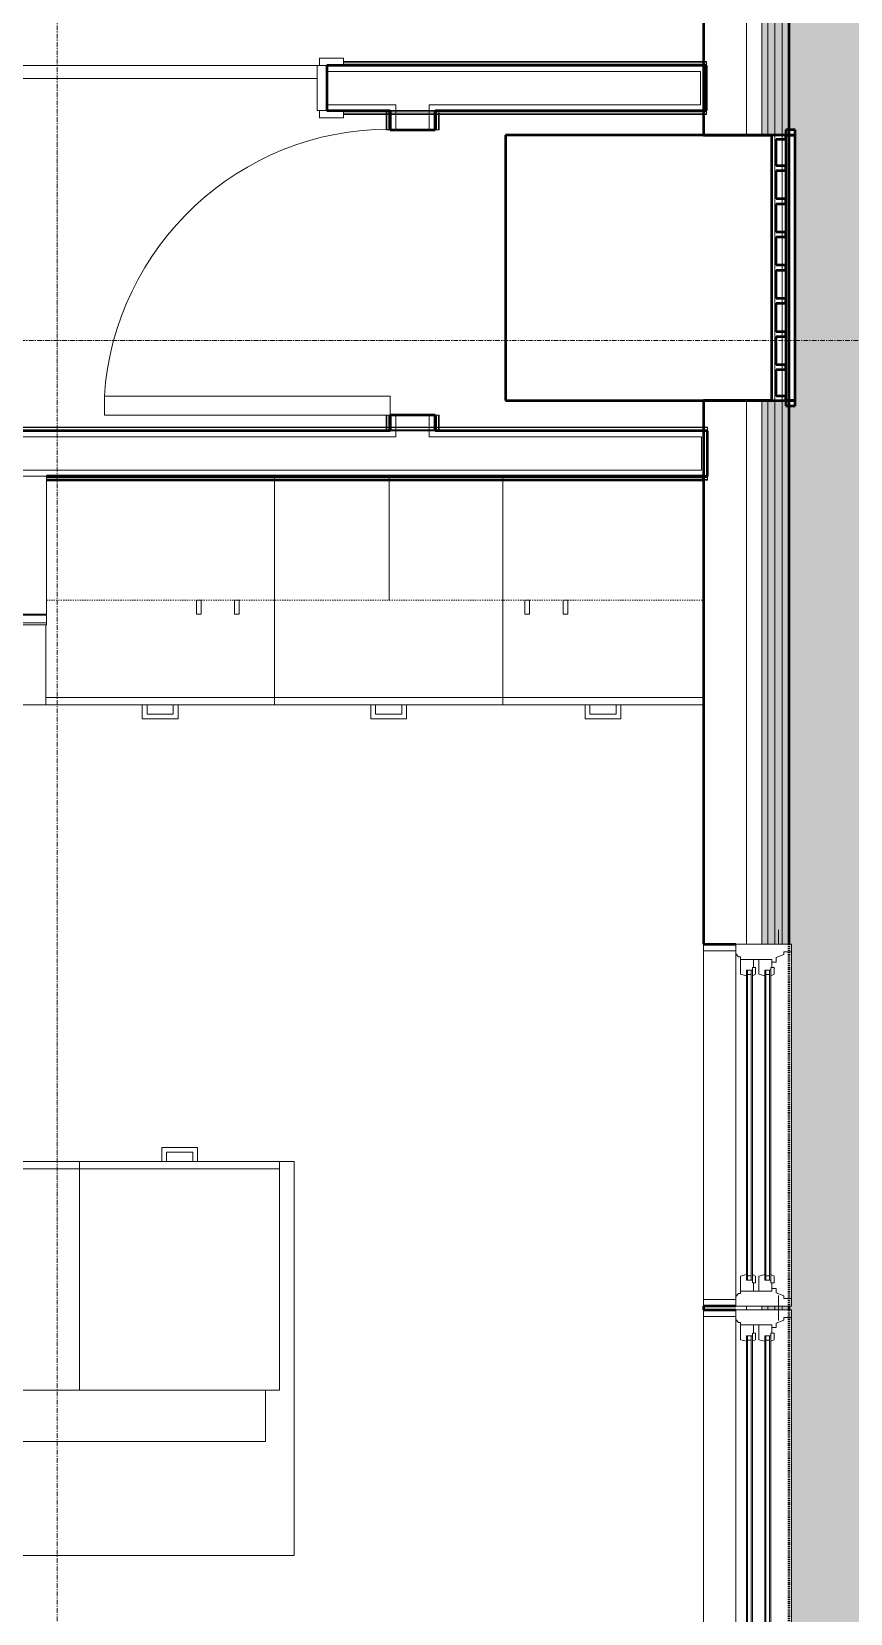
# Model space of a CAD drawing. Header units: inches. Extents: x -4218 to -1830, y 9756 to 12426.
# Drawn here: x -2176 to -2090, y 11401.5 to 11567.6 of the extents above; entities that cross this region are included whole.
import ezdxf

# ---------------------------------------------------------------- set-up
doc = ezdxf.new("R2010")
doc.units = ezdxf.units.IN
doc.header["$MEASUREMENT"] = 0
for name, pattern in [('Dash', [0.25, 0.125, -0.125]), ('Dash 1_16_', [0.125, 0.0625, -0.0625]), ('Grid Line 1_2_', [0.875, 0.5, -0.125, 0.125, -0.125])]:
    doc.linetypes.add(name, pattern=pattern)
for name, color, linetype, lineweight in [('0-1', 7, 'Continuous', 5), ('0-2', 252, 'Continuous', 9), ('A-DOOR-1', 7, 'Continuous', 9), ('A-DOOR-2', 50, 'Continuous', 20), ('A-DOOR-FRAM-1', 50, 'Continuous', 20), ('A-FLOR-PATT-1', 9, 'Continuous', 9), ('A-GENM', 5, 'Continuous', 9), ('A-GENM-7', 5, 'Continuous', 50), ('A-GLAZ-1', 151, 'Continuous', 9), ('A-GLAZ-2', 151, 'Continuous', 20), ('A-WALL', 113, 'Continuous', 13), ('A-WALL-1', 250, 'Continuous', 50), ('A-WALL-2', 10, 'Continuous', 13), ('A-WALL-3', 253, 'Continuous', 9), ('A-WALL-4', 254, 'Continuous', 9), ('A-WALL-5', 252, 'Continuous', 9), ('A-WALL-6', 7, 'Continuous', 9), ('A-WALL-8', 113, 'Continuous', 9), ('A-WALL-9', 113, 'Continuous', 50), ('C-PROP-LINE-1', 91, 'Dash 1_16_', 50), ('Q-CASE-1', 253, 'Continuous', 9), ('Q-CASE-2', 252, 'Continuous', 9), ('Q-CASE-3', 7, 'Continuous', 9), ('Q-CASE-5', 254, 'Continuous', 9), ('Q-CASE-6', 7, 'Dash', 9), ('S-GRID-1', 1, 'Grid Line 1_2_', 9)]:
    doc.layers.add(name, color=color, linetype=linetype, lineweight=lineweight)

# ---------------------------------------------------------------- blocks, each defined once
blk = doc.blocks.new('Basic Wall _ INT - W4BØF - _5_8 GYP - 2X4 WOOD_BATT_ - 5_8 GYP_ - ___-2695084-BACKGROUND - 1ST FLOOR')
at = {"layer": 'A-WALL-3'}
for p, q in [((-2138.76, 11526.05), (-2138.67, 11526.05)), ((-2138.65, 11526.05), (-2138.58, 11526.05)), ((-2138.56, 11526.05), (-2138.52, 11526.05)), ((-2138.37, 11526.05), (-2133.62, 11526.05)), ((-2133.62, 11525.7), (-2138.37, 11525.7)), ((-2133.47, 11526.05), (-2133.42, 11526.05)), ((-2133.4, 11526.05), (-2133.33, 11526.05)), ((-2133.3, 11526.05), (-2133.21, 11526.05)), ((-2105.45, 11526.05), (-2105.03, 11526.05)), ((-2105.03, 11525.7), (-2105.45, 11525.7)), ((-2105.03, 11526.05), (-2105.03, 11526.11)), ((-2105.03, 11525.91), (-2105.03, 11526.05)), ((-2105.03, 11525.84), (-2105.03, 11525.9)), ((-2105.03, 11525.7), (-2105.03, 11525.72))]:
    blk.add_line(p, q, dxfattribs=at)
at = {"layer": 'A-WALL-5'}
for p, q in [((-2138.37, 11525.7), (-2304.23, 11525.7)), ((-2304.09, 11526.05), (-2138.79, 11526.05)), ((-2138.76, 11526.11), (-2138.67, 11526.11)), ((-2138.64, 11526.11), (-2138.58, 11526.11)), ((-2138.37, 11526.11), (-2133.62, 11526.11)), ((-2133.62, 11525.82), (-2138.37, 11525.82)), ((-2105.45, 11525.7), (-2133.62, 11525.7)), ((-2133.4, 11526.11), (-2133.33, 11526.11)), ((-2133.3, 11526.11), (-2133.21, 11526.11)), ((-2133.21, 11526.05), (-2105.45, 11526.05)), ((-2105.45, 11526.11), (-2105.03, 11526.11)), ((-2105.03, 11525.82), (-2105.45, 11525.82)), ((-2105.03, 11526.11), (-2105.03, 11525.9)), ((-2105.03, 11525.9), (-2105.03, 11525.82)), ((-2105.03, 11525.82), (-2105.03, 11525.74)), ((-2105.03, 11525.74), (-2105.03, 11525.7))]:
    blk.add_line(p, q, dxfattribs=at)
at = {"layer": 'A-WALL-6'}
for p, q in [((-2138.37, 11525.82), (-2304.18, 11525.82)), ((-2304.06, 11526.11), (-2138.79, 11526.11)), ((-2105.45, 11525.82), (-2133.62, 11525.82)), ((-2133.21, 11526.11), (-2105.45, 11526.11))]:
    blk.add_line(p, q, dxfattribs=at)
blk = doc.blocks.new('Basic Wall _ INT - W4BØF - _5_8 GYP - 2X4 WOOD_BATT_ - 5_8 GYP_ - ___-2695085-BACKGROUND - 1ST FLOOR')
at = {"layer": 'A-WALL-3'}
for p, q in [((-2174.45, 11520.82), (-2105.45, 11520.82)), ((-2105.03, 11520.95), (-2105.45, 11520.95)), ((-2105.03, 11520.93), (-2105.03, 11520.95)), ((-2105.03, 11520.75), (-2105.03, 11520.81)), ((-2105.03, 11520.6), (-2105.03, 11520.74)), ((-2105.45, 11520.6), (-2105.03, 11520.6)), ((-2105.03, 11520.54), (-2105.03, 11520.6))]:
    blk.add_line(p, q, dxfattribs=at)
at = {"layer": 'A-WALL-4'}
for p, q in [((-2105.45, 11520.95), (-2174.45, 11520.95)), ((-2174.45, 11520.6), (-2105.45, 11520.6))]:
    blk.add_line(p, q, dxfattribs=at)
at = {"layer": 'A-WALL-5'}
for p, q in [((-2105.45, 11520.82), (-2105.03, 11520.82)), ((-2105.03, 11520.95), (-2105.03, 11520.91)), ((-2105.03, 11520.91), (-2105.03, 11520.83)), ((-2105.03, 11520.83), (-2105.03, 11520.82)), ((-2105.03, 11520.82), (-2105.03, 11520.54)), ((-2174.45, 11520.54), (-2105.03, 11520.54))]:
    blk.add_line(p, q, dxfattribs=at)
blk = doc.blocks.new('Basic Wall _ INT - W4BØF - _5_8 GYP - 2X4 WOOD_BATT_ - 5_8 GYP_ - ___-2695090-BACKGROUND - 1ST FLOOR')
at = {"layer": 'A-WALL-3'}
for p, q in [((-2143.27, 11564.1), (-2144.74, 11564.1)), ((-2105.45, 11564.45), (-2105.15, 11564.45)), ((-2105.15, 11564.1), (-2105.45, 11564.1)), ((-2105.15, 11564.45), (-2105.15, 11564.51)), ((-2105.15, 11564.31), (-2105.15, 11564.45)), ((-2105.15, 11564.24), (-2105.15, 11564.3)), ((-2105.15, 11564.1), (-2105.15, 11564.12))]:
    blk.add_line(p, q, dxfattribs=at)
at = {"layer": 'A-WALL-5'}
for p, q in [((-2143.27, 11564.45), (-2105.45, 11564.45)), ((-2105.45, 11564.1), (-2143.27, 11564.1)), ((-2105.45, 11564.51), (-2105.15, 11564.51)), ((-2105.15, 11564.22), (-2105.45, 11564.22)), ((-2105.15, 11564.51), (-2105.15, 11564.22)), ((-2105.15, 11564.22), (-2105.15, 11564.2)), ((-2105.15, 11564.22), (-2105.15, 11564.22)), ((-2105.15, 11564.2), (-2105.15, 11564.14)), ((-2105.15, 11564.14), (-2105.15, 11564.1))]:
    blk.add_line(p, q, dxfattribs=at)
at = {"layer": 'A-WALL-6'}
for p, q in [((-2143.27, 11564.51), (-2105.45, 11564.51)), ((-2105.45, 11564.22), (-2143.27, 11564.22))]:
    blk.add_line(p, q, dxfattribs=at)
blk = doc.blocks.new('Basic Wall _ INT - W4BØF - _5_8 GYP - 2X4 WOOD_BATT_ - 5_8 GYP_ - ___-2695091-BACKGROUND - 1ST FLOOR')
at = {"layer": 'A-WALL-3'}
for p, q in [((-2143.27, 11559.35), (-2145.02, 11559.35)), ((-2138.79, 11559), (-2138.69, 11559)), ((-2138.67, 11559), (-2138.59, 11559)), ((-2138.58, 11559), (-2138.53, 11559)), ((-2133.62, 11559.35), (-2138.37, 11559.35)), ((-2138.37, 11559), (-2133.62, 11559)), ((-2133.48, 11559), (-2133.43, 11559)), ((-2133.42, 11559), (-2133.35, 11559)), ((-2133.33, 11559), (-2133.23, 11559)), ((-2105.15, 11559.35), (-2105.45, 11559.35)), ((-2105.45, 11559), (-2105.15, 11559)), ((-2105.15, 11559.33), (-2105.15, 11559.35)), ((-2105.15, 11559.15), (-2105.15, 11559.21)), ((-2105.15, 11559), (-2105.15, 11559.14)), ((-2105.15, 11558.94), (-2105.15, 11559))]:
    blk.add_line(p, q, dxfattribs=at)
at = {"layer": 'A-WALL-5'}
for p, q in [((-2138.37, 11559.35), (-2143.27, 11559.35)), ((-2143.27, 11559), (-2138.79, 11559)), ((-2138.79, 11558.94), (-2138.69, 11558.94)), ((-2138.67, 11558.94), (-2138.6, 11558.94)), ((-2138.58, 11558.94), (-2138.53, 11558.94)), ((-2138.37, 11559.22), (-2137.79, 11559.22)), ((-2138.37, 11558.94), (-2133.62, 11558.94)), ((-2137.75, 11559.22), (-2134.25, 11559.22)), ((-2134.21, 11559.22), (-2133.62, 11559.22)), ((-2105.45, 11559.35), (-2133.62, 11559.35)), ((-2133.48, 11558.94), (-2133.43, 11558.94)), ((-2133.42, 11558.94), (-2133.35, 11558.94)), ((-2133.33, 11558.94), (-2133.23, 11558.94)), ((-2133.21, 11559), (-2105.45, 11559)), ((-2105.45, 11559.22), (-2105.15, 11559.22)), ((-2105.45, 11558.94), (-2105.15, 11558.94)), ((-2105.15, 11559.35), (-2105.15, 11559.31)), ((-2105.15, 11559.31), (-2105.15, 11559.27)), ((-2105.15, 11559.27), (-2105.15, 11559.22)), ((-2105.15, 11559.22), (-2105.15, 11558.94))]:
    blk.add_line(p, q, dxfattribs=at)
at = {"layer": 'A-WALL-6'}
for p, q in [((-2143.27, 11559.22), (-2138.37, 11559.22)), ((-2143.27, 11558.94), (-2138.79, 11558.94)), ((-2133.62, 11559.22), (-2105.45, 11559.22)), ((-2133.21, 11558.94), (-2105.45, 11558.94))]:
    blk.add_line(p, q, dxfattribs=at)
blk = doc.blocks.new('Basic Wall _ INT - W4BØF - _5_8 GYP - 2X4 WOOD_BATT_ - 5_8 GYP_ - ___-2695092-BACKGROUND - 1ST FLOOR')
at = {"layer": 'A-WALL-3'}
for p, q in [((-2138.79, 11559.35), (-2138.5, 11559.35)), ((-2138.72, 11559.15), (-2138.72, 11559.2)), ((-2138.72, 11559.06), (-2138.72, 11559.13)), ((-2138.72, 11558.94), (-2138.72, 11559.04)), ((-2138.5, 11559.35), (-2138.44, 11559.35)), ((-2138.5, 11525.7), (-2138.79, 11525.7)), ((-2138.72, 11526.01), (-2138.72, 11526.11)), ((-2138.72, 11525.92), (-2138.72, 11525.99)), ((-2138.72, 11525.85), (-2138.72, 11525.9)), ((-2138.44, 11525.7), (-2138.5, 11525.7))]:
    blk.add_line(p, q, dxfattribs=at)
at = {"layer": 'A-WALL-4'}
for p, q in [((-2138.72, 11559.35), (-2138.79, 11559.35)), ((-2138.58, 11559.35), (-2138.72, 11559.35)), ((-2138.51, 11559.35), (-2138.58, 11559.35)), ((-2138.37, 11559.35), (-2138.4, 11559.35)), ((-2138.79, 11525.7), (-2138.72, 11525.7)), ((-2138.72, 11525.7), (-2138.58, 11525.7)), ((-2138.58, 11525.7), (-2138.51, 11525.7)), ((-2138.4, 11525.7), (-2138.37, 11525.7))]:
    blk.add_line(p, q, dxfattribs=at)
at = {"layer": 'A-WALL-5'}
for p, q in [((-2138.79, 11559.15), (-2138.79, 11559.2)), ((-2138.79, 11559.06), (-2138.79, 11559.13)), ((-2138.79, 11558.94), (-2138.79, 11559.04)), ((-2138.72, 11557.35), (-2138.72, 11558.94)), ((-2138.44, 11559.35), (-2138.42, 11559.35)), ((-2138.42, 11559.35), (-2138.37, 11559.35)), ((-2138.37, 11559.35), (-2138.37, 11557.35)), ((-2138.79, 11557.35), (-2138.72, 11557.35)), ((-2138.72, 11557.35), (-2138.58, 11557.35)), ((-2138.58, 11557.35), (-2138.51, 11557.35)), ((-2138.4, 11557.35), (-2138.37, 11557.35)), ((-2138.72, 11527.35), (-2138.79, 11527.35)), ((-2138.58, 11527.35), (-2138.72, 11527.35)), ((-2138.72, 11526.11), (-2138.72, 11527.35)), ((-2138.51, 11527.35), (-2138.58, 11527.35)), ((-2138.37, 11527.35), (-2138.4, 11527.35)), ((-2138.37, 11527.35), (-2138.37, 11525.7)), ((-2138.79, 11526.01), (-2138.79, 11526.11)), ((-2138.79, 11525.92), (-2138.79, 11525.99)), ((-2138.79, 11525.85), (-2138.79, 11525.9)), ((-2138.42, 11525.7), (-2138.44, 11525.7)), ((-2138.37, 11525.7), (-2138.42, 11525.7))]:
    blk.add_line(p, q, dxfattribs=at)
at = {"layer": 'A-WALL-6'}
for p, q in [((-2138.79, 11557.35), (-2138.79, 11558.94)), ((-2138.5, 11559.35), (-2138.5, 11557.35)), ((-2138.5, 11557.35), (-2138.79, 11557.35)), ((-2138.42, 11557.35), (-2138.5, 11557.35)), ((-2138.37, 11557.35), (-2138.42, 11557.35)), ((-2138.79, 11527.35), (-2138.5, 11527.35)), ((-2138.79, 11526.11), (-2138.79, 11527.35)), ((-2138.5, 11527.35), (-2138.5, 11525.7)), ((-2138.5, 11527.35), (-2138.42, 11527.35)), ((-2138.42, 11527.35), (-2138.37, 11527.35))]:
    blk.add_line(p, q, dxfattribs=at)
blk = doc.blocks.new('Basic Wall _ INT - W4BØF - _5_8 GYP - 2X4 WOOD_BATT_ - 5_8 GYP_ - ___-2695093-BACKGROUND - 1ST FLOOR')
at = {"layer": 'A-WALL-3'}
for p, q in [((-2133.56, 11559.35), (-2133.5, 11559.35)), ((-2133.5, 11559.35), (-2133.21, 11559.35)), ((-2133.27, 11559.06), (-2133.27, 11559.12)), ((-2133.27, 11558.94), (-2133.27, 11559.02)), ((-2133.5, 11525.7), (-2133.56, 11525.7)), ((-2133.21, 11525.7), (-2133.5, 11525.7)), ((-2133.27, 11526.01), (-2133.27, 11526.11)), ((-2133.27, 11525.91), (-2133.27, 11525.99)), ((-2133.27, 11525.85), (-2133.27, 11525.9))]:
    blk.add_line(p, q, dxfattribs=at)
at = {"layer": 'A-WALL-4'}
for p, q in [((-2133.6, 11559.35), (-2133.62, 11559.35)), ((-2133.42, 11559.35), (-2133.48, 11559.35)), ((-2133.27, 11559.35), (-2133.42, 11559.35)), ((-2133.21, 11559.35), (-2133.27, 11559.35)), ((-2133.62, 11525.7), (-2133.6, 11525.7)), ((-2133.48, 11525.7), (-2133.42, 11525.7)), ((-2133.42, 11525.7), (-2133.27, 11525.7)), ((-2133.27, 11525.7), (-2133.21, 11525.7))]:
    blk.add_line(p, q, dxfattribs=at)
at = {"layer": 'A-WALL-5'}
for p, q in [((-2133.62, 11559.35), (-2133.58, 11559.35)), ((-2133.62, 11559.35), (-2133.62, 11557.35)), ((-2133.58, 11559.35), (-2133.56, 11559.35)), ((-2133.27, 11557.35), (-2133.27, 11558.94)), ((-2133.21, 11559.06), (-2133.21, 11559.12)), ((-2133.21, 11558.94), (-2133.21, 11559.02)), ((-2133.62, 11557.35), (-2133.6, 11557.35)), ((-2133.48, 11557.35), (-2133.42, 11557.35)), ((-2133.42, 11557.35), (-2133.27, 11557.35)), ((-2133.27, 11557.35), (-2133.21, 11557.35)), ((-2133.6, 11527.35), (-2133.62, 11527.35)), ((-2133.62, 11527.35), (-2133.62, 11525.7)), ((-2133.42, 11527.35), (-2133.48, 11527.35)), ((-2133.27, 11527.35), (-2133.42, 11527.35)), ((-2133.21, 11527.35), (-2133.27, 11527.35)), ((-2133.27, 11526.11), (-2133.27, 11527.35)), ((-2133.58, 11525.7), (-2133.62, 11525.7)), ((-2133.56, 11525.7), (-2133.58, 11525.7)), ((-2133.21, 11526.01), (-2133.21, 11526.11)), ((-2133.21, 11525.91), (-2133.21, 11525.99)), ((-2133.21, 11525.85), (-2133.21, 11525.9))]:
    blk.add_line(p, q, dxfattribs=at)
at = {"layer": 'A-WALL-6'}
for p, q in [((-2133.5, 11557.35), (-2133.5, 11559.35)), ((-2133.21, 11557.35), (-2133.21, 11558.94)), ((-2133.58, 11557.35), (-2133.62, 11557.35)), ((-2133.5, 11557.35), (-2133.58, 11557.35)), ((-2133.21, 11557.35), (-2133.5, 11557.35)), ((-2133.62, 11527.35), (-2133.58, 11527.35)), ((-2133.58, 11527.35), (-2133.5, 11527.35)), ((-2133.5, 11525.7), (-2133.5, 11527.35)), ((-2133.5, 11527.35), (-2133.21, 11527.35)), ((-2133.21, 11526.11), (-2133.21, 11527.35))]:
    blk.add_line(p, q, dxfattribs=at)
blk = doc.blocks.new('SWING - SINGLE - FLUSH - 30_ x 70_ - MAGIC PAK DOOR - ACOUSTICAL SEAL - IN CLOSET-3199408-BACKGROUND - 1ST FLOOR')
at = {"layer": 'A-DOOR-1'}
blk.add_arc((15, -2.375), 30.067, 180, 266.18593, dxfattribs=at)
at = {"layer": 'A-DOOR-2'}
for p, q in [((13, -2.375), (13, -32.375)), ((15, -2.375), (13, -2.375)), ((15, -2.375), (15, -32.375)), ((15, -32.375), (13, -32.375))]:
    blk.add_line(p, q, dxfattribs=at)
blk = doc.blocks.new('SLIDING - FLUSH - 6-0 x 6-8-3203588-BACKGROUND - 1ST FLOOR')
at = {"layer": 'A-DOOR-1'}
for p, q in [((-38.75, 3.25), (-36.25, 3.25)), ((-38.75, 2.5), (-38.75, 3.25)), ((-36.25, 2.5), (-38.75, 2.5)), ((-36.25, 3.25), (-36.25, 2.5)), ((36.25, 3.25), (38.75, 3.25)), ((36.25, 2.5), (36.25, 3.25)), ((38.75, 2.5), (36.25, 2.5)), ((38.75, 3.25), (38.75, 2.5)), ((-38.75, -2.25), (-36.25, -2.25)), ((-38.75, -3), (-38.75, -2.25)), ((-36.25, -3), (-38.75, -3)), ((-36.25, -2.25), (-36.25, -3)), ((36.25, -2.25), (38.75, -2.25)), ((36.25, -3), (36.25, -2.25)), ((38.75, -3), (36.25, -3)), ((38.75, -2.25), (38.75, -3))]:
    blk.add_line(p, q, dxfattribs=at)
at = {"layer": 'A-DOOR-2'}
for p, q in [((-1, -0.875), (-1, 0.5)), ((-1, 0.5), (36, 0.5)), ((36, 0.5), (36, -0.875)), ((-36, -2.25), (-36, -0.875)), ((-36, -0.875), (1, -0.875)), ((36, -0.875), (-1, -0.875)), ((1, -0.875), (1, -2.25)), ((1, -2.25), (-36, -2.25))]:
    blk.add_line(p, q, dxfattribs=at)
at = {"layer": 'A-DOOR-FRAM-1'}
for p, q in [((-37, -2.25), (-37, 2.5)), ((-37, 2.5), (-36, 2.5)), ((-36, 2.5), (-36, -2.25)), ((36, 2.5), (37, 2.5)), ((36, -2.25), (36, 2.5)), ((37, 2.5), (37, -2.25)), ((-36, -2.25), (-37, -2.25)), ((37, -2.25), (36, -2.25))]:
    blk.add_line(p, q, dxfattribs=at)
blk = doc.blocks.new('Base Cabinet 3 Drawer 230 - Base Cabinet 3 Drawer 230 24_-2554933-BACKGROUND - 1ST FLOOR')
at = {"layer": 'Q-CASE-1'}
for p, q in [((12.74, 0), (12.74, -0.38)), ((-1.14, -24), (-0.64, -24)), ((2.61, -24), (2.11, -24))]:
    blk.add_line(p, q, dxfattribs=at)
at = {"layer": 'Q-CASE-2'}
for p, q in [((12.74, -0.38), (12.74, -23.25)), ((-11.26, -14.61), (-11.26, -14.49)), ((-11.26, -23.25), (-11.26, -15.6)), ((-11.26, -23.25), (-11.26, -24)), ((12.74, -23.25), (-11.26, -23.25)), ((12.74, -24), (12.74, -23.25)), ((-11.26, -24), (12.74, -24)), ((-1.14, -24), (-0.64, -24)), ((2.61, -24), (2.11, -24))]:
    blk.add_line(p, q, dxfattribs=at)
at = {"layer": 'Q-CASE-3'}
for p, q in [((-1.14, -24), (-1.14, -25.5)), ((-0.64, -25), (-0.64, -24)), ((2.11, -24), (2.11, -25)), ((2.61, -25.5), (2.61, -24)), ((-1.14, -25.5), (2.61, -25.5)), ((2.11, -25), (-0.64, -25))]:
    blk.add_line(p, q, dxfattribs=at)
at = {"layer": 'Q-CASE-5'}
for p, q in [((-11.2, 0), (12.74, 0)), ((-1.14, -24), (-0.64, -24)), ((2.61, -24), (2.11, -24))]:
    blk.add_line(p, q, dxfattribs=at)
blk = doc.blocks.new('Base Cabinet 3 Drawer 230 - Base Cabinet 3 Drawer 230 21_-2578998-BACKGROUND - 1ST FLOOR')
at = {"layer": 'Q-CASE-1'}
for p, q in [((-0.64, 24), (-1.14, 24)), ((2.11, 24), (2.61, 24)), ((-9.76, 0.38), (-9.76, 0.01)), ((11.24, 0), (11.24, 0.38))]:
    blk.add_line(p, q, dxfattribs=at)
at = {"layer": 'Q-CASE-2'}
for p, q in [((-9.76, 24), (11.24, 24)), ((-9.76, 23.25), (-9.76, 24)), ((-0.64, 24), (-1.14, 24)), ((2.11, 24), (2.61, 24)), ((11.24, 24), (11.24, 23.25)), ((11.24, 23.25), (-9.76, 23.25)), ((-9.76, 23.25), (-9.76, 0.38)), ((11.24, 0.38), (11.24, 23.25))]:
    blk.add_line(p, q, dxfattribs=at)
at = {"layer": 'Q-CASE-3'}
for p, q in [((2.61, 25.5), (-1.14, 25.5)), ((-1.14, 25.5), (-1.14, 24)), ((-0.64, 24), (-0.64, 25)), ((-0.64, 25), (2.11, 25)), ((2.11, 25), (2.11, 24)), ((2.61, 24), (2.61, 25.5))]:
    blk.add_line(p, q, dxfattribs=at)
at = {"layer": 'Q-CASE-5'}
for p, q in [((-0.64, 24), (-1.14, 24)), ((2.11, 24), (2.61, 24)), ((-9.76, 0), (11.24, 0))]:
    blk.add_line(p, q, dxfattribs=at)
blk = doc.blocks.new('Base Cabinet 3 Drawer 230 - Base Cabinet 3 Drawer 230 24_-2578604-BACKGROUND - 1ST FLOOR')
at = {"layer": 'Q-CASE-1'}
for p, q in [((-0.64, 24), (-1.14, 24)), ((2.11, 24), (2.61, 24)), ((-11.26, 0.38), (-11.26, 0)), ((12.74, 0), (12.74, 0.38))]:
    blk.add_line(p, q, dxfattribs=at)
at = {"layer": 'Q-CASE-2'}
for p, q in [((-11.26, 24), (12.74, 24)), ((-11.26, 23.25), (-11.26, 24)), ((-0.64, 24), (-1.14, 24)), ((2.11, 24), (2.61, 24)), ((12.74, 24), (12.74, 23.25)), ((12.74, 23.25), (-11.26, 23.25)), ((-11.26, 23.25), (-11.26, 0.38)), ((12.74, 0.38), (12.74, 23.25))]:
    blk.add_line(p, q, dxfattribs=at)
at = {"layer": 'Q-CASE-3'}
for p, q in [((2.61, 25.5), (-1.14, 25.5)), ((-1.14, 25.5), (-1.14, 24)), ((-0.64, 24), (-0.64, 25)), ((-0.64, 25), (2.11, 25)), ((2.11, 25), (2.11, 24)), ((2.61, 24), (2.61, 25.5))]:
    blk.add_line(p, q, dxfattribs=at)
at = {"layer": 'Q-CASE-5'}
for p, q in [((-0.64, 24), (-1.14, 24)), ((2.11, 24), (2.61, 24)), ((-11.26, 0), (12.74, 0))]:
    blk.add_line(p, q, dxfattribs=at)
blk = doc.blocks.new('300 Series Wall Hung Cabinet_302 - 33_ X 36_-2578343-BACKGROUND - 1ST FLOOR')
at = {"layer": 'Q-CASE-3'}
for p, q in [((-2.25, -15.38), (-1.76, -15.38)), ((-2.25, -15.38), (-2.25, -16.87)), ((-1.76, -16.87), (-1.76, -15.38)), ((1.75, -15.38), (2.24, -15.38)), ((1.75, -15.38), (1.75, -16.87)), ((2.24, -16.87), (2.24, -15.38)), ((-2.25, -16.87), (-1.76, -16.87)), ((1.75, -16.87), (2.24, -16.87))]:
    blk.add_line(p, q, dxfattribs=at)
at = {"layer": 'Q-CASE-6'}
for p, q in [((16.5, -2.38), (-16.5, -2.38)), ((-16.5, -2.38), (-16.5, -15.38)), ((16.5, -15.38), (16.5, -2.38)), ((-16.5, -15.38), (16.5, -15.38))]:
    blk.add_line(p, q, dxfattribs=at)
blk = doc.blocks.new('300 Series Wall Hung Cabinet_302 - 36_ x 36_-2578291-BACKGROUND - 1ST FLOOR')
at = {"layer": 'Q-CASE-3'}
for p, q in [((-2.25, -15.38), (-1.76, -15.38)), ((-2.25, -15.38), (-2.25, -16.87)), ((-1.76, -16.87), (-1.76, -15.38)), ((1.75, -15.38), (2.24, -15.38)), ((1.75, -15.38), (1.75, -16.87)), ((2.24, -16.87), (2.24, -15.38)), ((-2.25, -16.87), (-1.76, -16.87)), ((1.75, -16.87), (2.24, -16.87))]:
    blk.add_line(p, q, dxfattribs=at)
at = {"layer": 'Q-CASE-6'}
for p, q in [((18, -2.38), (-18, -2.38)), ((-18, -2.38), (-18, -15.38)), ((18, -15.38), (18, -2.38)), ((-18, -15.38), (18, -15.38))]:
    blk.add_line(p, q, dxfattribs=at)
blk = doc.blocks.new('30quot_MicrowaveVent_11166 - 70cm miele oven-2804781-BACKGROUND - 1ST FLOOR')
at = {"layer": 'Q-CASE-3'}
for p, q in [((15.68, 15.6), (-14.2, 15.6)), ((-14.2, 15.39), (-14.2, 15.6)), ((-14.2, 14.61), (-14.2, 15.39)), ((15.68, 15.39), (-14.2, 15.39)), ((8.88, 16.6), (7.69, 16.6)), ((7.69, 15.63), (7.69, 16.55)), ((8.88, 16.55), (8.88, 15.63)), ((15.68, 15.6), (15.68, 15.39)), ((15.68, 15.39), (15.68, 14.61)), ((15.68, 14.61), (-14.2, 14.61)), ((-14.2, 0), (-14.2, 14.49)), ((-14.2, 14.49), (15.68, 14.49)), ((15.68, 14.49), (15.68, 0)), ((-14.2, 0), (15.68, 0))]:
    blk.add_line(p, q, dxfattribs=at)
blk = doc.blocks.new('Base Cabinet 3 Drawer 230 - Base Cabinet 3 Drawer 230 21_-2554957-BACKGROUND - 1ST FLOOR')
at = {"layer": 'Q-CASE-1'}
for p, q in [((-1.14, -24), (-0.64, -24)), ((2.61, -24), (2.11, -24))]:
    blk.add_line(p, q, dxfattribs=at)
at = {"layer": 'Q-CASE-2'}
for p, q in [((-9.76, -23.25), (-9.76, 0)), ((-9.76, 0), (11.24, 0)), ((11.24, 0), (11.24, -23.25)), ((-9.76, -23.25), (-9.76, -24)), ((11.24, -23.25), (-9.76, -23.25)), ((11.24, -24), (11.24, -23.25)), ((-9.76, -24), (11.24, -24)), ((-1.14, -24), (-0.64, -24)), ((2.61, -24), (2.11, -24))]:
    blk.add_line(p, q, dxfattribs=at)
at = {"layer": 'Q-CASE-3'}
for p, q in [((-1.14, -24), (-1.14, -25.5)), ((-0.64, -25), (-0.64, -24)), ((2.11, -24), (2.11, -25)), ((2.61, -25.5), (2.61, -24)), ((-1.14, -25.5), (2.61, -25.5)), ((2.11, -25), (-0.64, -25))]:
    blk.add_line(p, q, dxfattribs=at)
at = {"layer": 'Q-CASE-5'}
for p, q in [((-1.14, -24), (-0.64, -24)), ((2.61, -24), (2.11, -24))]:
    blk.add_line(p, q, dxfattribs=at)
blk = doc.blocks.new('CTR - 1st Phase - Unit Layouts_rvt-1-BACKGROUND - 1ST FLOOR')
at = {"layer": 'A-WALL-1'}
for p, q in [((-2105.15, 11564.1), (-2145.02, 11564.1)), ((-2145.02, 11564.1), (-2145.02, 11559.35)), ((-2105.15, 11563.47), (-2105.15, 11564.1)), ((-2105.15, 11559.97), (-2105.15, 11563.47)), ((-2145.02, 11559.35), (-2138.37, 11559.35)), ((-2138.37, 11559.35), (-2138.37, 11557.35)), ((-2133.62, 11559.35), (-2105.15, 11559.35)), ((-2133.62, 11557.35), (-2133.62, 11559.35)), ((-2105.15, 11559.35), (-2105.15, 11559.97)), ((-2138.37, 11557.35), (-2133.62, 11557.35)), ((-2138.37, 11527.35), (-2138.37, 11525.7)), ((-2133.62, 11527.35), (-2138.37, 11527.35)), ((-2133.62, 11525.7), (-2133.62, 11527.35)), ((-2138.37, 11525.7), (-2304.23, 11525.7)), ((-2105.03, 11525.7), (-2133.62, 11525.7)), ((-2105.03, 11525.07), (-2105.03, 11525.7)), ((-2105.03, 11521.57), (-2105.03, 11525.07)), ((-2174.45, 11520.95), (-2105.03, 11520.95)), ((-2105.45, 11520.95), (-2174.45, 11520.95)), ((-2105.45, 11520.57), (-2105.45, 11520.95)), ((-2105.03, 11520.95), (-2105.03, 11521.57)), ((-2174.45, 11520.57), (-2105.45, 11520.57))]:
    blk.add_line(p, q, dxfattribs=at)
at = {"layer": 'A-WALL-2'}
for p, q in [((-2145.02, 11563.47), (-2105.78, 11563.47)), ((-2105.78, 11559.97), (-2105.78, 11563.47)), ((-2145.02, 11559.97), (-2137.75, 11559.97)), ((-2137.75, 11559.35), (-2137.75, 11559.97)), ((-2137.75, 11557.35), (-2137.75, 11559.35)), ((-2134.25, 11559.97), (-2105.78, 11559.97)), ((-2134.25, 11559.35), (-2134.25, 11559.97)), ((-2134.25, 11557.35), (-2134.25, 11559.35)), ((-2137.75, 11525.7), (-2137.75, 11527.35)), ((-2134.25, 11525.7), (-2134.25, 11527.35)), ((-2137.75, 11525.07), (-2137.75, 11525.7)), ((-2134.25, 11525.07), (-2134.25, 11525.7)), ((-2304.49, 11525.07), (-2137.75, 11525.07)), ((-2134.25, 11525.07), (-2105.65, 11525.07)), ((-2105.65, 11521.57), (-2105.65, 11525.07)), ((-2277.14, 11521.57), (-2105.65, 11521.57))]:
    blk.add_line(p, q, dxfattribs=at)
at = {"layer": 'A-WALL-3'}
for p, q in [((-2145.02, 11559.35), (-2145.02, 11564.1)), ((-2105.45, 11564.1), (-2143.27, 11564.1)), ((-2105.15, 11564.1), (-2105.15, 11559.35)), ((-2143.27, 11559.35), (-2138.79, 11559.35)), ((-2138.37, 11558.94), (-2138.37, 11557.35)), ((-2133.62, 11557.35), (-2133.62, 11558.94)), ((-2133.21, 11559.35), (-2105.45, 11559.35)), ((-2138.37, 11527.35), (-2138.37, 11526.11)), ((-2133.62, 11526.11), (-2133.62, 11527.35)), ((-2138.79, 11525.7), (-2304.23, 11525.7)), ((-2105.45, 11525.7), (-2133.21, 11525.7)), ((-2105.03, 11525.7), (-2105.03, 11520.95)), ((-2105.45, 11520.95), (-2174.45, 11520.95)), ((-2105.45, 11520.95), (-2174.45, 11520.95)), ((-2105.45, 11520.95), (-2105.45, 11520.57)), ((-2105.45, 11520.57), (-2105.45, 11520.95)), ((-2105.45, 11520.57), (-2105.45, 11496.95)), ((-2151.45, 11424.95), (-2191.97, 11424.95)), ((-2151.45, 11424.95), (-2151.45, 11419.57)), ((-2262.05, 11419.57), (-2151.45, 11419.57))]:
    blk.add_line(p, q, dxfattribs=at)
at = {"layer": 'A-WALL-4'}
for p, q in [((-2143.27, 11564.1), (-2144.74, 11564.1)), ((-2105.15, 11564.1), (-2105.45, 11564.1)), ((-2145.02, 11559.35), (-2143.27, 11559.35)), ((-2138.79, 11559.35), (-2138.52, 11559.35)), ((-2138.37, 11559.2), (-2138.37, 11559.15)), ((-2138.37, 11559.13), (-2138.37, 11559.06)), ((-2138.37, 11559.04), (-2138.37, 11558.94)), ((-2133.62, 11559.06), (-2133.62, 11559.12)), ((-2133.62, 11558.94), (-2133.62, 11559.02)), ((-2133.48, 11559.35), (-2133.21, 11559.35)), ((-2105.45, 11559.35), (-2105.15, 11559.35)), ((-2138.52, 11525.7), (-2138.79, 11525.7)), ((-2138.37, 11526.11), (-2138.37, 11526.01)), ((-2138.37, 11525.99), (-2138.37, 11525.92)), ((-2138.37, 11525.9), (-2138.37, 11525.85)), ((-2133.62, 11526.01), (-2133.62, 11526.11)), ((-2133.62, 11525.91), (-2133.62, 11525.99)), ((-2133.62, 11525.85), (-2133.62, 11525.9)), ((-2133.21, 11525.7), (-2133.48, 11525.7)), ((-2105.03, 11525.7), (-2105.45, 11525.7)), ((-2174.45, 11520.95), (-2105.45, 11520.95)), ((-2174.45, 11520.95), (-2105.45, 11520.95)), ((-2105.45, 11520.95), (-2105.03, 11520.95)), ((-2105.45, 11520.95), (-2105.45, 11520.57))]:
    blk.add_line(p, q, dxfattribs=at)
at = {"layer": 'A-WALL-5'}
for p, q in [((-2133.62, 11557.35), (-2138.37, 11557.35)), ((-2138.37, 11527.35), (-2133.62, 11527.35)), ((-2174.45, 11520.57), (-2105.45, 11520.57)), ((-2105.45, 11496.95), (-2105.45, 11520.57)), ((-2105.45, 11496.95), (-2240.51, 11496.95)), ((-2192.63, 11448.95), (-2148.45, 11448.95)), ((-2148.45, 11448.95), (-2148.45, 11407.57)), ((-2302.45, 11424.95), (-2151.45, 11424.95)), ((-2151.45, 11419.57), (-2151.45, 11424.95)), ((-2151.45, 11419.57), (-2262.05, 11419.57)), ((-2148.45, 11407.57), (-2305.47, 11407.57))]:
    blk.add_line(p, q, dxfattribs=at)
at = {"layer": 'A-WALL-6'}
for p, q in [((-2240.51, 11496.95), (-2105.45, 11496.95)), ((-2148.45, 11448.95), (-2192.63, 11448.95)), ((-2148.45, 11407.57), (-2148.45, 11448.95)), ((-2305.47, 11407.57), (-2148.45, 11407.57))]:
    blk.add_line(p, q, dxfattribs=at)
at = {"layer": '0-2'}
for name, p in [('Basic Wall _ INT - W4BØF - _5_8 GYP - 2X4 WOOD_BATT_ - 5_8 GYP_ - ___-2695090-BACKGROUND - 1ST FLOOR', (0, 0)), ('Basic Wall _ INT - W4BØF - _5_8 GYP - 2X4 WOOD_BATT_ - 5_8 GYP_ - ___-2695091-BACKGROUND - 1ST FLOOR', (0, 0)), ('Basic Wall _ INT - W4BØF - _5_8 GYP - 2X4 WOOD_BATT_ - 5_8 GYP_ - ___-2695092-BACKGROUND - 1ST FLOOR', (0, 0)), ('Basic Wall _ INT - W4BØF - _5_8 GYP - 2X4 WOOD_BATT_ - 5_8 GYP_ - ___-2695093-BACKGROUND - 1ST FLOOR', (0, 0)), ('Basic Wall _ INT - W4BØF - _5_8 GYP - 2X4 WOOD_BATT_ - 5_8 GYP_ - ___-2695084-BACKGROUND - 1ST FLOOR', (0, 0)), ('Basic Wall _ INT - W4BØF - _5_8 GYP - 2X4 WOOD_BATT_ - 5_8 GYP_ - ___-2695085-BACKGROUND - 1ST FLOOR', (0, 0)), ('Base Cabinet 3 Drawer 230 - Base Cabinet 3 Drawer 230 24_-2554933-BACKGROUND - 1ST FLOOR', (-2163.25, 11520.95)), ('300 Series Wall Hung Cabinet_302 - 36_ x 36_-2578291-BACKGROUND - 1ST FLOOR', (-2156.45, 11523.32)), ('300 Series Wall Hung Cabinet_302 - 33_ X 36_-2578343-BACKGROUND - 1ST FLOOR', (-2121.95, 11523.32))]:
    blk.add_blockref(name, p, dxfattribs=at)
for name, p, rotation in [('SLIDING - FLUSH - 6-0 x 6-8-3203588-BACKGROUND - 1ST FLOOR', (-2182.02, 11561.85), 180), ('SWING - SINGLE - FLUSH - 30_ x 70_ - MAGIC PAK DOOR - ACOUSTICAL SEAL - IN CLOSET-3199408-BACKGROUND - 1ST FLOOR', (-2136, 11542.35), 269.9999999999856), ('30quot_MicrowaveVent_11166 - 70cm miele oven-2804781-BACKGROUND - 1ST FLOOR', (-2188.65, 11520.95), 180), ('Base Cabinet 3 Drawer 230 - Base Cabinet 3 Drawer 230 24_-2578604-BACKGROUND - 1ST FLOOR', (-2137.78, 11520.95), 180), ('Base Cabinet 3 Drawer 230 - Base Cabinet 3 Drawer 230 21_-2578998-BACKGROUND - 1ST FLOOR', (-2115.28, 11520.95), 180), ('Base Cabinet 3 Drawer 230 - Base Cabinet 3 Drawer 230 21_-2554957-BACKGROUND - 1ST FLOOR', (-2180.74, 11424.95), 180), ('Base Cabinet 3 Drawer 230 - Base Cabinet 3 Drawer 230 21_-2554957-BACKGROUND - 1ST FLOOR', (-2159.74, 11424.95), 180)]:
    blk.add_blockref(name, p, dxfattribs=dict(at, rotation=rotation))
blk = doc.blocks.new('Window-Double_Hung-Andersen-400_Series-Tilt_Wash - DOUBLE HUNG - COTTAGE - 1ST FLOOR-2889599-BACKGROUND - 1ST FLOOR')
at = {"layer": 'A-GLAZ-1'}
for p, q in [((-18.95, 4.5), (18.95, 4.5)), ((-18.95, 1.12), (-18.95, 4.5)), ((-18.32, 1.12), (-18.32, 4.5)), ((18.32, 1.12), (18.32, 4.5)), ((18.95, 4.5), (18.95, 1.12)), ((18.95, 1.12), (-18.95, 1.12)), ((-16.29, -0.13), (-15.7, -0.13)), ((-16.29, -0.5), (-15.7, -0.5)), ((-15.82, -0.5), (-15.82, -0.13)), ((-15.7, 0), (15.7, 0)), ((-15.7, -0.13), (15.7, -0.13)), ((-15.7, -0.5), (15.7, -0.5)), ((-15.7, -0.63), (15.7, -0.63)), ((16.29, -0.13), (15.7, -0.13)), ((16.29, -0.5), (15.7, -0.5)), ((15.82, -0.5), (15.82, -0.13)), ((-16.29, -2.06), (-15.7, -2.06)), ((-16.29, -2.44), (-15.7, -2.44)), ((-15.82, -2.44), (-15.82, -2.06)), ((-15.7, -1.94), (15.7, -1.94)), ((-15.7, -2.06), (15.7, -2.06)), ((-15.7, -2.44), (15.7, -2.44)), ((-15.7, -2.56), (15.7, -2.56)), ((16.29, -2.06), (15.7, -2.06)), ((16.29, -2.44), (15.7, -2.44)), ((15.82, -2.44), (15.82, -2.06))]:
    blk.add_line(p, q, dxfattribs=at)
at = {"layer": 'A-GLAZ-2'}
for p, q in [((-19.01, 1.12), (19.01, 1.12)), ((-19.01, -4.75), (-19.01, 1.12)), ((-17.67, 0.84), (-18, 1.12)), ((-17.67, 0.84), (-17.67, 0.62)), ((-17.67, 0.62), (-15.86, 0.62)), ((-17.42, -2.69), (-17.42, 0.62)), ((-15.86, 0.62), (-15.7, 0)), ((15.86, 0.62), (15.7, 0)), ((17.67, 0.62), (15.86, 0.62)), ((17.42, -2.69), (17.42, 0.62)), ((17.67, 0.84), (18, 1.12)), ((17.67, 0.84), (17.67, 0.62)), ((19.01, 1.12), (19.01, -4.75)), ((-17.42, -0.75), (-16.57, -0.75)), ((-17.42, -1.31), (-15.86, -1.31)), ((-16.57, -0.63), (-16.57, -0.97)), ((-15.7, -0.63), (-16.57, -0.63)), ((-15.86, -0.97), (-16.57, -0.97)), ((-16.29, -0.63), (-16.29, 0)), ((-15.7, 0), (-16.29, 0)), ((-15.86, -0.97), (-15.7, -0.63)), ((-15.86, -1.31), (-15.7, -1.94)), ((15.7, 0), (16.29, 0)), ((15.86, -0.97), (15.7, -0.63)), ((15.7, -0.63), (16.57, -0.63)), ((15.86, -1.31), (15.7, -1.94)), ((15.86, -0.97), (16.57, -0.97)), ((17.42, -1.31), (15.86, -1.31)), ((16.29, -0.63), (16.29, 0)), ((16.57, -0.63), (16.57, -0.97)), ((17.42, -0.75), (16.57, -0.75)), ((-17.92, -3.94), (-17.61, -3.13)), ((-17.61, -3.13), (-17.14, -3.13)), ((-17.42, -2.69), (-16.57, -2.69)), ((-17.14, -3.13), (-17.14, -2.69)), ((-16.57, -2.56), (-16.57, -2.91)), ((-15.7, -2.56), (-16.57, -2.56)), ((-15.86, -2.91), (-16.57, -2.91)), ((-16.29, -2.56), (-16.29, -1.94)), ((-15.7, -1.94), (-16.29, -1.94)), ((-15.86, -2.91), (-15.7, -2.56)), ((15.7, -1.94), (16.29, -1.94)), ((15.86, -2.91), (15.7, -2.56)), ((15.7, -2.56), (16.57, -2.56)), ((15.86, -2.91), (16.57, -2.91)), ((16.29, -2.56), (16.29, -1.94)), ((16.57, -2.56), (16.57, -2.91)), ((17.42, -2.69), (16.57, -2.69)), ((17.14, -3.13), (17.14, -2.69)), ((17.61, -3.13), (17.14, -3.13)), ((17.92, -3.94), (17.61, -3.13)), ((-19.01, -3.38), (-20.51, -3.38)), ((19.01, -4.75), (-19.01, -4.75)), ((-18.2, -3.94), (-17.92, -3.94)), ((-18.2, -4.75), (-18.2, -3.94)), ((18.2, -3.94), (17.92, -3.94)), ((18.2, -4.75), (18.2, -3.94)), ((19.01, -3.38), (20.51, -3.38))]:
    blk.add_line(p, q, dxfattribs=at)
blk = doc.blocks.new('V-Series_EWC4_SPVU_RFA_2015 - 1ST FLOOR-V186-BACKGROUND - 1ST FLOOR')
at = {"layer": 'A-GENM-7'}
for p, q in [((-2096.82, 10289.59), (-2126.26, 10289.59)), ((-2126.26, 10289.59), (-2126.26, 10261.71)), ((-2095.82, 10290.15), (-2096.82, 10290.15)), ((-2096.82, 10290.15), (-2096.82, 10289.59)), ((-2095.82, 10289.59), (-2096.82, 10289.59)), ((-2096.82, 10289.59), (-2096.82, 10261.71)), ((-2096.82, 10289.59), (-2095.82, 10289.59)), ((-2096.82, 10289.15), (-2096.82, 10289.59)), ((-2095.82, 10289.59), (-2095.82, 10290.15)), ((-2095.82, 10261.71), (-2095.82, 10289.59)), ((-2097.82, 10286.36), (-2097.82, 10289.15)), ((-2097.82, 10289.15), (-2096.82, 10289.15)), ((-2096.82, 10286.36), (-2097.82, 10286.36)), ((-2096.82, 10285.86), (-2096.82, 10286.36)), ((-2097.82, 10282.87), (-2097.82, 10285.86)), ((-2097.82, 10285.86), (-2096.82, 10285.86)), ((-2096.82, 10282.87), (-2097.82, 10282.87)), ((-2096.82, 10282.37), (-2096.82, 10282.87)), ((-2097.82, 10279.39), (-2097.82, 10282.37)), ((-2097.82, 10282.37), (-2096.82, 10282.37)), ((-2096.82, 10279.39), (-2097.82, 10279.39)), ((-2097.82, 10275.9), (-2097.82, 10278.89)), ((-2097.82, 10278.89), (-2096.82, 10278.89)), ((-2096.82, 10278.89), (-2096.82, 10279.39)), ((-2096.82, 10275.9), (-2097.82, 10275.9)), ((-2097.82, 10272.42), (-2097.82, 10275.4)), ((-2097.82, 10275.4), (-2096.82, 10275.4)), ((-2096.82, 10275.4), (-2096.82, 10275.9)), ((-2096.82, 10272.42), (-2097.82, 10272.42)), ((-2097.82, 10268.93), (-2097.82, 10271.92)), ((-2097.82, 10271.92), (-2096.82, 10271.92)), ((-2096.82, 10271.92), (-2096.82, 10272.42)), ((-2096.82, 10268.93), (-2097.82, 10268.93)), ((-2097.82, 10265.45), (-2097.82, 10268.43)), ((-2097.82, 10268.43), (-2096.82, 10268.43)), ((-2096.82, 10268.43), (-2096.82, 10268.93)), ((-2096.82, 10265.45), (-2097.82, 10265.45)), ((-2097.82, 10262.15), (-2097.82, 10264.95)), ((-2097.82, 10264.95), (-2096.82, 10264.95)), ((-2096.82, 10264.95), (-2096.82, 10265.45)), ((-2126.26, 10261.71), (-2096.82, 10261.71)), ((-2096.82, 10262.15), (-2097.82, 10262.15)), ((-2096.82, 10261.71), (-2096.82, 10262.15)), ((-2096.82, 10261.71), (-2095.82, 10261.71)), ((-2095.82, 10261.71), (-2096.82, 10261.71)), ((-2096.82, 10261.71), (-2096.82, 10261.15)), ((-2095.82, 10261.15), (-2095.82, 10261.71)), ((-2096.82, 10261.15), (-2095.82, 10261.15))]:
    blk.add_line(p, q, dxfattribs=at)
blk = doc.blocks.new('Family - ___-2835903-BACKGROUND - 1ST FLOOR')
at = {"layer": 'C-PROP-LINE-1'}
blk.add_line((-2096.45, 11276.29), (-2096.45, 12089.69), dxfattribs=at)

msp = doc.modelspace()

# ---------------------------------------------------------------- hatches: boundary and pattern name
at = {"layer": 'A-FLOR-PATT-1'}
h = msp.add_hatch(dxfattribs=at)
h.set_pattern_fill('FP_4', color=256, style=0, pattern_type=2)
h.set_pattern_definition([(0, (0, 0), (15.36, 3.84), [1.267, -10.253, 1.267, -10.253, -61.44]), (0, (0, 0), (15.36, 3.84), [-23.04, 1.267, -21.773, 1.267, -10.253, -26.88]), (0, (0, 0), (15.36, 3.84), [-57.6, 1.267, -6.413, 1.267, -17.933]), (120, (5.76, 1.92), (-11.0055376, 11.3821502), [1.267, -10.253, 1.267, -10.253, -61.44]), (120, (5.76, 1.92), (-11.0055376, 11.3821502), [-23.04, 1.267, -21.773, 1.267, -10.253, -26.88]), (120, (5.76, 1.92), (-11.0055376, 11.3821502), [-57.6, 1.267, -6.413, 1.267, -17.933]), (240, (7.68, 9.6), (-4.3544624, -15.2221502), [1.267, -10.253, 1.267, -10.253, -61.44]), (240, (7.68, 9.6), (-4.3544624, -15.2221502), [-23.04, 1.267, -21.773, 1.267, -10.253, -26.88]), (240, (7.68, 9.6), (-4.3544624, -15.2221502), [-57.6, 1.267, -6.413, 1.267, -17.933])])
h.paths.add_polyline_path([(-2004.96, 11109.39), (-1999.32, 11109.39), (-1999.32, 12088.69), (-2098.7, 12088.69), (-2098.7, 12087.19), (-2099.32, 12087.19), (-2099.32, 11970.8), (-2096.2, 11970.8), (-2096.2, 11932.78), (-2099.32, 11932.78), (-2099.32, 11932.4), (-2096.2, 11932.4), (-2096.2, 11894.38), (-2099.32, 11894.38), (-2099.32, 11840.19), (-2096.82, 11840.19), (-2096.82, 11840.75), (-2095.82, 11840.75), (-2095.82, 11811.75), (-2096.82, 11811.75), (-2096.82, 11812.31), (-2099.32, 11812.31), (-2099.32, 11778.8), (-2096.2, 11778.8), (-2096.2, 11740.78), (-2099.32, 11740.78), (-2099.32, 11740.4), (-2096.2, 11740.4), (-2096.2, 11702.38), (-2099.32, 11702.38), (-2099.32, 11663.6), (-2096.2, 11663.6), (-2096.2, 11625.58), (-2099.32, 11625.58), (-2099.32, 11556.79), (-2096.82, 11556.79), (-2096.82, 11557.35), (-2095.82, 11557.35), (-2095.82, 11528.35), (-2096.82, 11528.35), (-2096.82, 11528.91), (-2099.32, 11528.91), (-2099.32, 11471.79), (-2096.2, 11471.79), (-2096.2, 11433.77), (-2099.32, 11433.77), (-2099.32, 11433.39), (-2096.2, 11433.39), (-2096.2, 11395.37), (-2099.32, 11395.37), (-2099.32, 11356.4), (-2096.2, 11356.4), (-2096.2, 11318.38), (-2099.32, 11318.38), (-2099.32, 11109.39), (-2097.2, 11109.39), (-2097.2, 11123.52), (-2098.7, 11123.52), (-2098.64, 11123.67), (-2098.49, 11123.73), (-2097.52, 11123.8), (-2097.52, 11126.25), (-2098.49, 11126.31), (-2098.64, 11126.37), (-2098.7, 11126.52), (-2097.2, 11126.52), (-2097.2, 11161.34), (-2098.7, 11161.34), (-2098.64, 11161.49), (-2098.49, 11161.55), (-2097.52, 11161.61), (-2097.52, 11164.06), (-2098.49, 11164.13), (-2098.64, 11164.19), (-2098.7, 11164.34), (-2097.2, 11164.34), (-2097.2, 11199.16), (-2098.7, 11199.16), (-2098.64, 11199.31), (-2098.49, 11199.37), (-2097.52, 11199.43), (-2097.52, 11201.88), (-2098.49, 11201.95), (-2098.64, 11202.01), (-2098.7, 11202.16), (-2097.2, 11202.16), (-2097.2, 11236.97), (-2098.7, 11236.97), (-2098.64, 11237.12), (-2098.49, 11237.18), (-2097.52, 11237.25), (-2097.52, 11239.7), (-2098.49, 11239.76), (-2098.64, 11239.82), (-2098.7, 11239.97), (-2097.2, 11239.97), (-2097.2, 11273.29), (-2098.7, 11273.29), (-2098.64, 11273.44), (-2098.49, 11273.5), (-2097.52, 11273.56), (-2097.52, 11276.01), (-2098.49, 11276.08), (-2098.64, 11276.14), (-2098.7, 11276.29), (-2097.2, 11276.29), (-2097.2, 11274.79), (-2096.45, 11274.79), (-2096.45, 11109.39), (-2005.72, 11109.39)], flags=0)
h.paths.add_polyline_path([(-2006.96, 11112.76), (-2007.99, 11112.9), (-2008.96, 11113.3), (-2009.79, 11113.93), (-2010.42, 11114.76), (-2010.82, 11115.73), (-2010.95, 11116.86), (-2010.82, 11117.8), (-2010.42, 11118.76), (-2009.79, 11119.59), (-2008.96, 11120.23), (-2007.99, 11120.63), (-2006.96, 11120.76), (-2005.92, 11120.63), (-2004.96, 11120.23), (-2004.13, 11119.59), (-2003.49, 11118.76), (-2003.09, 11117.8), (-2002.96, 11116.76), (-2003.09, 11115.73), (-2003.49, 11114.76), (-2004.13, 11113.93), (-2004.96, 11113.3), (-2005.92, 11112.9)], flags=0)

# ---------------------------------------------------------------- linework, layer by layer
at = {"layer": 'A-WALL'}
for p, q in [((-2099.32, 11556.79), (-2099.32, 11625.58)), ((-2098.7, 11556.79), (-2098.7, 11625.58)), ((-2097.95, 11471.79), (-2097.95, 11625.58)), ((-2097.2, 11471.79), (-2097.2, 11625.58)), ((-2099.32, 11471.79), (-2099.32, 11528.91)), ((-2098.7, 11471.79), (-2098.7, 11528.91)), ((-2099.32, 11433.39), (-2099.32, 11433.77)), ((-2098.7, 11433.39), (-2098.7, 11433.77)), ((-2097.95, 11433.39), (-2097.95, 11433.77)), ((-2097.2, 11433.39), (-2097.2, 11433.77))]:
    msp.add_line(p, q, dxfattribs=at)
at = {"layer": 'A-WALL-8'}
for p, q in [((-2100.95, 11556.79), (-2100.95, 11625.58)), ((-2100.95, 11471.79), (-2100.95, 11528.91)), ((-2105.45, 11471.79), (-2105.45, 11471.73)), ((-2105.45, 11433.77), (-2105.45, 11433.83)), ((-2105.45, 11433.33), (-2105.45, 11433.39)), ((-2100.95, 11433.39), (-2100.95, 11433.77))]:
    msp.add_line(p, q, dxfattribs=at)
at = {"layer": 'A-WALL-9'}
for p, q in [((-2105.45, 11625.58), (-2105.45, 11556.79)), ((-2096.45, 11471.79), (-2096.45, 11625.58)), ((-2105.45, 11556.79), (-2098.32, 11556.79)), ((-2098.32, 11556.79), (-2098.32, 11528.91)), ((-2098.32, 11528.91), (-2105.45, 11528.91)), ((-2105.45, 11528.91), (-2105.45, 11471.79)), ((-2105.45, 11471.79), (-2102.07, 11471.79)), ((-2102.07, 11433.77), (-2105.45, 11433.77)), ((-2105.45, 11433.77), (-2105.45, 11433.39)), ((-2105.45, 11433.39), (-2102.07, 11433.39)), ((-2096.45, 11433.39), (-2096.45, 11433.77))]:
    msp.add_line(p, q, dxfattribs=at)
at = {"layer": 'S-GRID-1'}
for p, q in [((-2173.32, 9836.18), (-2173.32, 12376.81)), ((-1830.2, 11535.19), (-4168.71, 11535.19))]:
    msp.add_line(p, q, dxfattribs=at)

# ---------------------------------------------------------------- block references
at = {"layer": '0-1'}
msp.add_blockref('CTR - 1st Phase - Unit Layouts_rvt-1-BACKGROUND - 1ST FLOOR', (0, 0), dxfattribs=at)
at = {"layer": 'A-GENM'}
msp.add_blockref('V-Series_EWC4_SPVU_RFA_2015 - 1ST FLOOR-V186-BACKGROUND - 1ST FLOOR', (0, 1267.2), dxfattribs=at)
at = {"layer": 'A-GLAZ-1', "rotation": 89.99999999999882}
for p in [(-2100.95, 11452.78), (-2100.95, 11414.38)]:
    msp.add_blockref('Window-Double_Hung-Andersen-400_Series-Tilt_Wash - DOUBLE HUNG - COTTAGE - 1ST FLOOR-2889599-BACKGROUND - 1ST FLOOR', p, dxfattribs=at)
at = {"layer": 'C-PROP-LINE-1'}
msp.add_blockref('Family - ___-2835903-BACKGROUND - 1ST FLOOR', (0, 0), dxfattribs=at)

doc.saveas('drawing.dxf')
